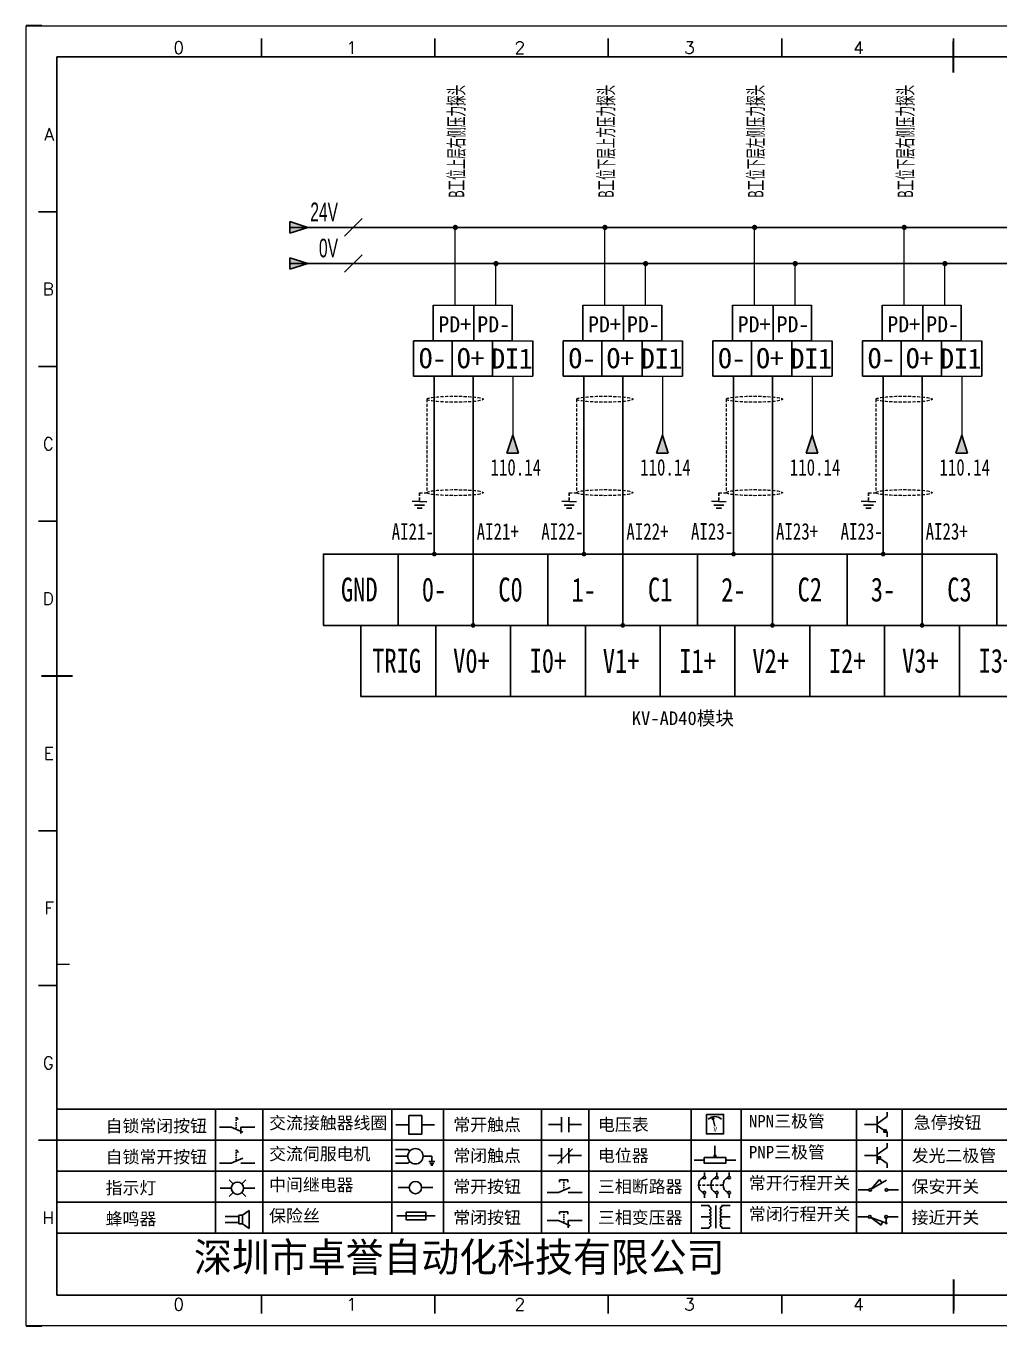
# Model space of a CAD drawing. Extents: x 33864 to 41687, y -3582 to -110.
# Drawn here: x 37765.7 to 37923, y -3238.1 to -3028.1 of the extents above; entities that cross this region are included whole.
import ezdxf
from ezdxf.enums import TextEntityAlignment as Align

# ---------------------------------------------------------------- set-up
doc = ezdxf.new("R2010")
doc.units = 0
doc.header["$MEASUREMENT"] = 0
doc.linetypes.add('DASHED', pattern=[0.75, 0.5, -0.25])
doc.layers.add('AE_BOR', color=1, linetype='Continuous')
doc.layers.add('细实线层', color=7, linetype='Continuous')
doc.layers.add('Dimension', color=3, linetype='Continuous', lineweight=13)
doc.styles.add('WD', font='romans.shx', dxfattribs={"bigfont": 'gbcbig.shx'})
doc.styles.add('宋体', font='', dxfattribs={"width": 0.75})
doc.styles.add('样式 1', font='aehalf.shx', dxfattribs={"height": 4, "bigfont": '@extfont2.shx'})
doc.styles.add('样式 8', font='arial.ttf')
doc.styles.add('汉字', font='')
doc.styles.get('宋体').set_extended_font_data('SimSun')
doc.styles.get('汉字').set_extended_font_data('新宋体')

# ---------------------------------------------------------------- blocks, each defined once
blk = doc.blocks.new('*U192')
at = {"linetype": 'ByBlock'}
for p, q in [((-1909.23, -780.45), (-1909.23, -780.67)), ((-1909.23, -780.45), (-1908.92, -780.84)), ((-1909.23, -780.84), (-1909.23, -781.05)), ((-1911.92, -782.07), (-1910.06, -782.07)), ((-1910.06, -782.07), (-1908.18, -782.88)), ((-1909.23, -781.23), (-1909.23, -781.44)), ((-1909.23, -781.61), (-1909.23, -781.83)), ((-1909.23, -782), (-1909.23, -782.21)), ((-1909.23, -782.38), (-1909.23, -782.43)), ((-1908.52, -783.07), (-1908.52, -782.07)), ((-1906.25, -782.07), (-1908.52, -782.07))]:
    blk.add_line(p, q, dxfattribs=at)
blk = doc.blocks.new('*U193')
at = {"linetype": 'ByBlock'}
for p, q in [((-1908.88, -791.17), (-1909.23, -790.71)), ((-1909.23, -790.71), (-1909.23, -790.92)), ((-1909.23, -791.09), (-1909.23, -791.31)), ((-1909.23, -791.48), (-1909.23, -791.69)), ((-1911.92, -792.89), (-1910.06, -792.89)), ((-1910.06, -792.89), (-1908.18, -792.08)), ((-1909.23, -791.86), (-1909.23, -792.08)), ((-1909.23, -792.25), (-1909.23, -792.47)), ((-1906.25, -792.89), (-1908.52, -792.89))]:
    blk.add_line(p, q, dxfattribs=at)
blk = doc.blocks.new('蜂鸣器')
at = {"linetype": 'ByBlock'}
for p, q in [((-1907.17, -795.53), (-1908.25, -796.26)), ((-1907.17, -795.53), (-1907.17, -798.41)), ((-1908.8, -796.48), (-1911.01, -796.48)), ((-1908.8, -797.46), (-1911.01, -797.46)), ((-1908.25, -796.26), (-1908.8, -796.26)), ((-1908.8, -797.68), (-1908.8, -796.26)), ((-1908.25, -797.68), (-1908.8, -797.68)), ((-1908.25, -797.68), (-1908.25, -796.26)), ((-1907.17, -798.41), (-1908.25, -797.68))]:
    blk.add_line(p, q, dxfattribs=at)
blk = doc.blocks.new('指示灯')
at = {"linetype": 'ByBlock'}
for p, q in [((-1854.25, -776.92), (-1856.06, -776.92)), ((-1854.62, -775.59), (-1853.97, -776.23)), ((-1851.9, -775.59), (-1852.54, -776.23)), ((-1852.26, -776.92), (-1850.45, -776.92)), ((-1854.62, -778.25), (-1853.97, -777.61)), ((-1851.9, -778.25), (-1852.54, -777.61))]:
    blk.add_line(p, q, dxfattribs=at)
blk.add_circle((-1853.26, -776.92), 0.992, dxfattribs=at)
blk = doc.blocks.new('交流接触器线圈')
at = {"linetype": 'ByBlock'}
for p, q in [((-1880.82, -781.77), (-1882.87, -781.77)), ((-1878.72, -781.77), (-1876.67, -781.77))]:
    blk.add_line(p, q, dxfattribs=at)
blk.add_lwpolyline([(-1880.82, -780.28), (-1878.72, -780.28), (-1878.72, -783.26), (-1880.82, -783.26)], close=True, dxfattribs=at)
blk = doc.blocks.new('交流伺服电机')
at = {"linetype": 'ByBlock'}
for p, q in [((-1880.97, -785.75), (-1882.94, -785.75)), ((-1880.97, -786.85), (-1882.94, -786.85)), ((-1880.97, -785.75), (-1880.65, -786.03)), ((-1878.49, -786.85), (-1877.07, -786.85)), ((-1877.07, -786.85), (-1877.07, -787.72)), ((-1880.97, -787.94), (-1882.94, -787.94)), ((-1880.97, -787.94), (-1880.65, -787.67)), ((-1877.54, -787.72), (-1876.59, -787.72)), ((-1877.38, -788.01), (-1876.75, -788.01)), ((-1877.23, -788.29), (-1876.9, -788.29))]:
    blk.add_line(p, q, dxfattribs=at)
blk.add_circle((-1879.73, -786.85), 1.24, dxfattribs=at)
blk = doc.blocks.new('中间继电器')
at = {"linetype": 'ByBlock'}
for p, q in [((-1880.72, -791.92), (-1882.54, -791.92)), ((-1878.74, -791.92), (-1876.92, -791.92))]:
    blk.add_line(p, q, dxfattribs=at)
blk.add_circle((-1879.73, -791.92), 0.992, dxfattribs=at)
blk = doc.blocks.new('保险丝')
at = {"linetype": 'ByBlock'}
blk.add_line((-1882.72, -796.49), (-1876.55, -796.49), dxfattribs=at)
blk.add_lwpolyline([(-1881.2, -795.86), (-1878.06, -795.86), (-1878.06, -797.12), (-1881.2, -797.12)], close=True, dxfattribs=at)
blk = doc.blocks.new('常开按钮')
at = {"linetype": 'ByBlock'}
for p, q in [((-1910.06, -787.73), (-1908.18, -786.93)), ((-1909.9, -785.68), (-1908.56, -785.68)), ((-1909.9, -785.68), (-1909.9, -786.07)), ((-1909.23, -785.68), (-1909.23, -785.89)), ((-1909.23, -786.06), (-1909.23, -786.28)), ((-1909.23, -786.45), (-1909.23, -786.67)), ((-1909.23, -786.84), (-1909.23, -787.05)), ((-1909.23, -787.22), (-1909.23, -787.38)), ((-1908.56, -785.68), (-1908.56, -786.07)), ((-1911.92, -787.73), (-1910.06, -787.73)), ((-1906.25, -787.73), (-1908.52, -787.73))]:
    blk.add_line(p, q, dxfattribs=at)
blk = doc.blocks.new('常开触点')
at = {"linetype": 'ByBlock'}
for p, q in [((-1853.82, -782.99), (-1853.82, -780.56)), ((-1852.6, -782.99), (-1852.6, -780.56)), ((-1853.82, -781.77), (-1855.88, -781.77)), ((-1852.6, -781.77), (-1850.55, -781.77))]:
    blk.add_line(p, q, dxfattribs=at)
blk = doc.blocks.new('常闭触点')
at = {"linetype": 'ByBlock'}
for p, q in [((-1853.82, -786.77), (-1855.88, -786.77)), ((-1852.01, -785.66), (-1854.43, -788.1)), ((-1853.82, -787.99), (-1853.82, -785.56)), ((-1852.6, -787.99), (-1852.6, -785.56)), ((-1852.6, -786.77), (-1850.55, -786.77))]:
    blk.add_line(p, q, dxfattribs=at)
blk = doc.blocks.new('常闭按钮')
at = {"linetype": 'ByBlock'}
for p, q in [((-1854.11, -790.83), (-1852.77, -790.83)), ((-1854.11, -790.83), (-1854.11, -791.22)), ((-1853.44, -790.83), (-1853.44, -791.04)), ((-1853.44, -791.21), (-1853.44, -791.43)), ((-1853.44, -791.6), (-1853.44, -791.82)), ((-1852.77, -790.83), (-1852.77, -791.22)), ((-1856.13, -792.28), (-1854.28, -792.28)), ((-1854.28, -792.28), (-1852.4, -793.09)), ((-1853.44, -791.99), (-1853.44, -792.2)), ((-1853.44, -792.37), (-1853.44, -792.53)), ((-1850.47, -792.28), (-1852.73, -792.28)), ((-1852.73, -792.28), (-1852.73, -793.43))]:
    blk.add_line(p, q, dxfattribs=at)
blk = doc.blocks.new('电压表')
at = {"linetype": 'ByBlock'}
for p, q in [((-1814.84, -780.75), (-1814.91, -781.13)), ((-1814.6, -781.05), (-1814.91, -781.13)), ((-1814.84, -780.75), (-1814.46, -782.26)), ((-1814.84, -780.75), (-1814.6, -781.05))]:
    blk.add_line(p, q, dxfattribs=at)
blk.add_lwpolyline([(-1815.84, -780.34), (-1813.07, -780.34), (-1813.07, -783.49), (-1815.84, -783.49)], close=True, dxfattribs=at)
blk.add_arc((-1814.46, -782.26), 1.56, 46.8313, 133.1687, dxfattribs=at)
at = {"linetype": 'ByBlock', "insert": (-1814.7, -782.39), "char_height": 0.75, "width": 0.6768, "attachment_point": 1}
blk.add_mtext('V', dxfattribs=at)
blk = doc.blocks.new('电位器')
at = {"linetype": 'ByBlock'}
for p, q in [((-1814.45, -787.3), (-1814.45, -785.39)), ((-1814.45, -787.3), (-1814.62, -786.96)), ((-1814.62, -786.96), (-1814.27, -786.96)), ((-1814.45, -787.3), (-1814.27, -786.96)), ((-1816.21, -787.75), (-1817.79, -787.75)), ((-1812.68, -787.75), (-1811.1, -787.75))]:
    blk.add_line(p, q, dxfattribs=at)
blk.add_lwpolyline([(-1816.21, -787.3), (-1812.68, -787.3), (-1812.68, -788.2), (-1816.21, -788.2)], close=True, dxfattribs=at)
blk = doc.blocks.new('三相断路器')
at = {"linetype": 'ByBlock'}
for p, q in [((-1816.17, -790.33), (-1816.17, -789.7)), ((-1814.17, -790.33), (-1814.17, -789.7)), ((-1812.18, -790.33), (-1812.18, -789.7)), ((-1817.14, -791.74), (-1816.72, -791.74)), ((-1816.45, -791.74), (-1816.03, -791.74)), ((-1816.17, -793.19), (-1816.17, -793.83)), ((-1815.76, -791.74), (-1815.34, -791.74)), ((-1815.07, -791.74), (-1814.65, -791.74)), ((-1814.38, -791.74), (-1813.96, -791.74)), ((-1814.17, -793.19), (-1814.17, -793.83)), ((-1813.69, -791.74), (-1813.27, -791.74)), ((-1812.18, -793.19), (-1812.18, -793.83))]:
    blk.add_line(p, q, dxfattribs=at)
for centre in [(-1816.17, -790.55), (-1814.17, -790.55), (-1812.18, -790.55), (-1816.17, -792.98), (-1814.17, -792.98), (-1812.18, -792.98)]:
    blk.add_circle(centre, 0.219, dxfattribs=at)
for centre in [(-1815.81, -791.74), (-1813.82, -791.74), (-1811.83, -791.74)]:
    blk.add_arc(centre, 1.32, 115.5791, 244.4209, dxfattribs=at)
blk = doc.blocks.new('三相变压器')
at = {"linetype": 'ByBlock'}
for p, q in [((-1816.69, -795.03), (-1815.37, -795.03)), ((-1815.37, -795.03), (-1815.37, -795.24)), ((-1814.34, -798.7), (-1814.34, -795.04)), ((-1812, -795.03), (-1813.32, -795.03)), ((-1813.32, -795.03), (-1813.32, -795.24)), ((-1816.69, -796.87), (-1815.37, -796.87)), ((-1812, -796.87), (-1813.32, -796.87)), ((-1816.69, -798.71), (-1815.37, -798.71)), ((-1815.37, -798.71), (-1815.37, -798.5)), ((-1813.32, -798.71), (-1813.32, -798.5)), ((-1812, -798.71), (-1813.32, -798.71))]:
    blk.add_line(p, q, dxfattribs=at)
for centre, start, end in [((-1815.37, -795.51), 270, 90), ((-1815.37, -796.06), 270, 90), ((-1813.32, -795.51), 90, 270), ((-1813.32, -796.06), 90, 270), ((-1815.37, -796.6), 270, 90), ((-1815.37, -797.14), 270, 90), ((-1815.37, -797.68), 270, 90), ((-1815.37, -798.23), 270, 90), ((-1813.32, -796.6), 90, 270), ((-1813.32, -797.14), 90, 270), ((-1813.32, -797.68), 90, 270), ((-1813.32, -798.23), 90, 270)]:
    blk.add_arc(centre, 0.271, start, end, dxfattribs=at)
blk = doc.blocks.new('NPN三极管')
at = {"linetype": 'ByBlock'}
for p, q in [((-1785.73, -780.61), (-1785.73, -783.32)), ((-1785.73, -781.82), (-1784.15, -780.66)), ((-1784.15, -780.66), (-1784.15, -779.98)), ((-1785.73, -781.97), (-1787.81, -781.97)), ((-1785.73, -782.11), (-1784.15, -783.27)), ((-1784.41, -782.73), (-1784.74, -783.18)), ((-1784.15, -783.27), (-1784.74, -783.18)), ((-1784.15, -783.27), (-1784.41, -782.73)), ((-1784.15, -783.27), (-1784.15, -783.96))]:
    blk.add_line(p, q, dxfattribs=at)
blk = doc.blocks.new('PNP三极管')
at = {"linetype": 'ByBlock'}
for p, q in [((-1784.9, -785.38), (-1784.9, -788.09)), ((-1783.32, -785.43), (-1783.32, -784.75)), ((-1784.9, -786.74), (-1786.98, -786.74)), ((-1784.9, -786.59), (-1783.32, -785.43)), ((-1784.9, -786.88), (-1783.32, -788.04)), ((-1784.9, -786.88), (-1784.31, -786.97)), ((-1784.9, -786.88), (-1784.64, -787.42)), ((-1784.31, -786.97), (-1784.64, -787.42)), ((-1783.32, -788.04), (-1783.32, -788.73))]:
    blk.add_line(p, q, dxfattribs=at)
blk = doc.blocks.new('常开行程开关')
at = {"linetype": 'ByBlock'}
for p, q in [((-1785.89, -792.17), (-1784.52, -790.62)), ((-1785.89, -792.17), (-1783.43, -790.72)), ((-1784.52, -790.62), (-1784.19, -791.17)), ((-1786.29, -792.3), (-1788.01, -792.3)), ((-1781.48, -792.3), (-1783.21, -792.3))]:
    blk.add_line(p, q, dxfattribs=at)
for centre in [(-1786.07, -792.3), (-1783.42, -792.3)]:
    blk.add_circle(centre, 0.219, dxfattribs=at)
blk = doc.blocks.new('常闭行程开关')
at = {"linetype": 'ByBlock'}
for p, q in [((-1786.34, -796.62), (-1788.07, -796.62)), ((-1785.93, -796.72), (-1783.25, -797.7)), ((-1785.93, -796.72), (-1784.3, -798)), ((-1784.3, -798), (-1784.08, -797.4)), ((-1783.48, -796.84), (-1783.48, -797.85)), ((-1781.54, -796.62), (-1783.26, -796.62))]:
    blk.add_line(p, q, dxfattribs=at)
for centre in [(-1786.12, -796.62), (-1783.48, -796.62)]:
    blk.add_circle(centre, 0.219, dxfattribs=at)

msp = doc.modelspace()

# ---------------------------------------------------------------- hatches: boundary and pattern name
for points in [[(37808.292, -3059.68), (37811.211, -3060.615), (37808.292, -3061.55)], [(37808.292, -3065.513), (37811.211, -3066.449), (37808.292, -3067.384)], [(37843.374, -3097.087), (37844.309, -3094.168), (37845.244, -3097.087)], [(37867.539, -3097.087), (37868.475, -3094.168), (37869.41, -3097.087)], [(37891.705, -3097.087), (37892.64, -3094.168), (37893.576, -3097.087)], [(37915.871, -3097.087), (37916.806, -3094.168), (37917.741, -3097.087)]]:
    msp.add_hatch(color=256).paths.add_polyline_path(points)

# ---------------------------------------------------------------- linework, layer by layer
for p, q in [((38057.711, -3033.079), (37770.711, -3033.079)), ((37770.711, -3033.079), (37770.711, -3233.079)), ((37811.211, -3060.615), (37808.292, -3059.68)), ((37808.292, -3059.68), (37808.292, -3061.55)), ((37808.292, -3060.614), (37942.019, -3060.614)), ((37811.211, -3060.615), (37808.292, -3061.55)), ((37811.211, -3066.449), (37808.292, -3065.513)), ((37808.292, -3065.513), (37808.292, -3067.384)), ((37808.292, -3066.449), (37942.019, -3066.448)), ((37811.211, -3066.449), (37808.292, -3067.384)), ((37831.445, -3078.867), (37831.445, -3073.183)), ((37831.445, -3078.867), (37831.445, -3073.183)), ((37838.014, -3078.867), (37838.014, -3073.183)), ((37844.24, -3078.867), (37844.24, -3073.183)), ((37855.611, -3078.867), (37855.611, -3073.183)), ((37855.611, -3078.867), (37855.611, -3073.183)), ((37862.179, -3078.867), (37862.179, -3073.183)), ((37868.405, -3078.867), (37868.405, -3073.183)), ((37879.777, -3078.867), (37879.777, -3073.183)), ((37879.777, -3078.867), (37879.777, -3073.183)), ((37886.345, -3078.867), (37886.345, -3073.183)), ((37892.571, -3078.867), (37892.571, -3073.183)), ((37903.942, -3078.867), (37903.942, -3073.183)), ((37903.942, -3078.867), (37903.942, -3073.183)), ((37910.51, -3078.867), (37910.51, -3073.183)), ((37916.736, -3078.867), (37916.736, -3073.183)), ((37844.24, -3078.958), (37828.297, -3078.958)), ((37828.297, -3084.642), (37828.297, -3078.958)), ((37834.534, -3084.642), (37834.534, -3078.958)), ((37841.05, -3084.642), (37841.05, -3078.958)), ((37841.05, -3084.642), (37841.05, -3078.958)), ((37847.567, -3084.642), (37847.567, -3078.958)), ((37847.567, -3084.642), (37847.567, -3078.958)), ((37868.405, -3078.958), (37852.462, -3078.958)), ((37852.462, -3084.642), (37852.462, -3078.958)), ((37858.699, -3084.642), (37858.699, -3078.958)), ((37865.216, -3084.642), (37865.216, -3078.958)), ((37865.216, -3084.642), (37865.216, -3078.958)), ((37871.733, -3084.642), (37871.733, -3078.958)), ((37871.733, -3084.642), (37871.733, -3078.958)), ((37892.571, -3078.958), (37876.628, -3078.958)), ((37876.628, -3084.642), (37876.628, -3078.958)), ((37882.865, -3084.642), (37882.865, -3078.958)), ((37889.382, -3084.642), (37889.382, -3078.958)), ((37889.382, -3084.642), (37889.382, -3078.958)), ((37895.898, -3084.642), (37895.898, -3078.958)), ((37895.898, -3084.642), (37895.898, -3078.958)), ((37916.736, -3078.958), (37900.794, -3078.958)), ((37900.794, -3084.642), (37900.794, -3078.958)), ((37907.03, -3084.642), (37907.03, -3078.958)), ((37913.547, -3084.642), (37913.547, -3078.958)), ((37913.547, -3084.642), (37913.547, -3078.958)), ((37920.064, -3084.642), (37920.064, -3078.958)), ((37920.064, -3084.642), (37920.064, -3078.958)), ((37841.071, -3084.642), (37828.297, -3084.642)), ((37831.641, -3113.386), (37831.641, -3084.642)), ((37837.906, -3113.386), (37837.906, -3084.642)), ((37865.236, -3084.642), (37852.462, -3084.642)), ((37855.807, -3113.386), (37855.807, -3084.642)), ((37862.072, -3113.386), (37862.072, -3084.642)), ((37889.402, -3084.642), (37876.628, -3084.642)), ((37879.972, -3113.386), (37879.972, -3084.642)), ((37886.237, -3113.386), (37886.237, -3084.642)), ((37913.568, -3084.642), (37900.794, -3084.642)), ((37904.138, -3113.386), (37904.138, -3084.642)), ((37910.403, -3113.386), (37910.403, -3084.642)), ((37844.309, -3094.168), (37843.374, -3097.087)), ((37844.309, -3094.168), (37845.244, -3097.087)), ((37868.475, -3094.168), (37867.539, -3097.087)), ((37868.475, -3094.168), (37869.41, -3097.087)), ((37892.64, -3094.168), (37891.705, -3097.087)), ((37892.64, -3094.168), (37893.576, -3097.087)), ((37916.806, -3094.168), (37915.871, -3097.087)), ((37916.806, -3094.168), (37917.741, -3097.087)), ((37843.374, -3097.087), (37845.244, -3097.087)), ((37867.539, -3097.087), (37869.41, -3097.087)), ((37891.705, -3097.087), (37893.576, -3097.087)), ((37915.871, -3097.087), (37917.741, -3097.087)), ((37775.741, -3233.079), (38055.241, -3233.079)), ((37896.507, -3233.079), (37956.457, -3233.079))]:
    msp.add_line(p, q)
at = {"color": 2, "linetype": 'DASHED'}
for p, q in [((37829.257, -3103.499), (37829.257, -3104.866)), ((37853.422, -3103.499), (37853.422, -3104.866)), ((37877.588, -3103.499), (37877.588, -3104.866)), ((37901.754, -3103.499), (37901.754, -3104.866))]:
    msp.add_line(p, q, dxfattribs=at)
at = {"color": 2, "linetype": 'DASHED', "lineweight": 0}
for p, q in [((37829.257, -3103.499), (37830.444, -3103.499)), ((37853.422, -3103.499), (37854.61, -3103.499)), ((37877.588, -3103.499), (37878.775, -3103.499)), ((37901.754, -3103.499), (37902.941, -3103.499))]:
    msp.add_line(p, q, dxfattribs=at)
at = {"color": 2, "lineweight": 0}
for p, q in [((37829.257, -3104.866), (37828.057, -3104.866)), ((37829.257, -3104.866), (37830.457, -3104.866)), ((37853.422, -3104.866), (37852.222, -3104.866)), ((37853.422, -3104.866), (37854.622, -3104.866)), ((37877.588, -3104.866), (37876.388, -3104.866)), ((37877.588, -3104.866), (37878.788, -3104.866)), ((37901.754, -3104.866), (37900.554, -3104.866)), ((37901.754, -3104.866), (37902.954, -3104.866))]:
    msp.add_line(p, q, dxfattribs=at)
at = {"color": 2}
for p, q in [((37829.257, -3105.486), (37828.457, -3105.486)), ((37829.257, -3105.486), (37830.056, -3105.486)), ((37853.422, -3105.486), (37852.623, -3105.486)), ((37853.422, -3105.486), (37854.222, -3105.486)), ((37877.588, -3105.486), (37876.789, -3105.486)), ((37877.588, -3105.486), (37878.387, -3105.486)), ((37901.754, -3105.486), (37900.954, -3105.486)), ((37901.754, -3105.486), (37902.553, -3105.486)), ((37829.257, -3105.979), (37828.849, -3105.979)), ((37829.257, -3105.979), (37829.665, -3105.979)), ((37853.422, -3105.979), (37853.015, -3105.979)), ((37853.422, -3105.979), (37853.83, -3105.979)), ((37877.588, -3105.979), (37877.18, -3105.979)), ((37877.588, -3105.979), (37877.996, -3105.979)), ((37901.754, -3105.979), (37901.346, -3105.979)), ((37901.754, -3105.979), (37902.161, -3105.979))]:
    msp.add_line(p, q, dxfattribs=at)
at = {"lineweight": 9, "ltscale": 0.1}
for p, q in [((37770.711, -3179.651), (37772.71, -3179.651)), ((37867.046, -3233.079), (37896.507, -3233.079)), ((37895.15, -3233.079), (37895.15, -3233.079)), ((37895.15, -3233.079), (37895.15, -3233.079)), ((37895.15, -3233.079), (37895.15, -3233.079)), ((37895.15, -3233.079), (37895.15, -3233.079))]:
    msp.add_line(p, q, dxfattribs=at)
at = {"linetype": 'ByBlock'}
for p, q in [((38057.711, -3203.079), (37770.711, -3203.079)), ((38057.711, -3208.079), (37770.711, -3208.079)), ((38057.711, -3213.079), (37770.711, -3213.079)), ((38057.711, -3218.079), (37770.711, -3218.079)), ((38057.711, -3223.079), (37770.711, -3223.079))]:
    msp.add_line(p, q, dxfattribs=at)
at = {"lineweight": -2}
for p, q in [((37796.29, -3203.079), (37796.29, -3223.079)), ((37803.967, -3203.079), (37803.967, -3223.079)), ((37824.756, -3203.079), (37824.756, -3223.079)), ((37833.11, -3203.079), (37833.11, -3223.079)), ((37848.965, -3203.079), (37848.965, -3223.079)), ((37856.613, -3203.079), (37856.613, -3223.079)), ((37873.106, -3203.079), (37873.106, -3223.079)), ((37881.208, -3203.079), (37881.208, -3223.079)), ((37899.827, -3203.079), (37899.827, -3223.079)), ((37907.186, -3203.079), (37907.186, -3223.079))]:
    msp.add_line(p, q, dxfattribs=at)
at = {"ltscale": 2}
msp.add_line((37867.046, -3233.079), (37770.711, -3233.079), dxfattribs=at)
for points, const_width in [([(37835.245, -3060.614, -1), (37834.822, -3060.614, -1)], 0.424), ([(37859.411, -3060.614, -1), (37858.987, -3060.614, -1)], 0.424), ([(37883.577, -3060.614, -1), (37883.153, -3060.614, -1)], 0.424), ([(37907.742, -3060.614, -1), (37907.319, -3060.614, -1)], 0.424), ([(37841.814, -3066.465, -1), (37841.39, -3066.465, -1)], 0.424), ([(37865.979, -3066.465, -1), (37865.556, -3066.465, -1)], 0.424), ([(37890.145, -3066.465, -1), (37889.721, -3066.465, -1)], 0.424), ([(37914.31, -3066.465, -1), (37913.887, -3066.465, -1)], 0.424), ([(37831.832, -3113.386, -1), (37831.45, -3113.386, -1)], 0.381), ([(37855.997, -3113.386, -1), (37855.616, -3113.386, -1)], 0.381), ([(37880.163, -3113.386, -1), (37879.782, -3113.386, -1)], 0.381), ([(37904.329, -3113.386, -1), (37903.947, -3113.386, -1)], 0.381), ([(37838.098, -3124.896, -1), (37837.717, -3124.896, -1)], 0.381), ([(37862.263, -3124.896, -1), (37861.882, -3124.896, -1)], 0.381), ([(37886.429, -3124.896, -1), (37886.048, -3124.896, -1)], 0.381), ([(37910.595, -3124.896, -1), (37910.213, -3124.896, -1)], 0.381)]:
    msp.add_lwpolyline(points, format="xyb", close=True, dxfattribs=dict(const_width=const_width))
for points in [[(37825.823, -3113.386), (37813.741, -3113.386), (37813.741, -3124.896), (37825.823, -3124.896)], [(37837.906, -3113.386), (37825.823, -3113.386), (37825.823, -3124.896), (37837.906, -3124.896)], [(37849.989, -3113.386), (37837.906, -3113.386), (37837.906, -3124.896), (37849.989, -3124.896)], [(37862.072, -3113.386), (37849.989, -3113.386), (37849.989, -3124.896), (37862.072, -3124.896)], [(37874.155, -3113.386), (37862.072, -3113.386), (37862.072, -3124.896), (37874.155, -3124.896)], [(37886.237, -3113.386), (37874.155, -3113.386), (37874.155, -3124.896), (37886.237, -3124.896)], [(37898.32, -3113.386), (37886.237, -3113.386), (37886.237, -3124.896), (37898.32, -3124.896)], [(37910.403, -3113.386), (37898.32, -3113.386), (37898.32, -3124.896), (37910.403, -3124.896)], [(37922.486, -3113.386), (37910.403, -3113.386), (37910.403, -3124.896), (37922.486, -3124.896)], [(37831.865, -3124.896), (37819.782, -3124.896), (37819.782, -3136.407), (37831.865, -3136.407)], [(37843.948, -3124.896), (37831.865, -3124.896), (37831.865, -3136.407), (37843.948, -3136.407)], [(37856.03, -3124.896), (37843.948, -3124.896), (37843.948, -3136.407), (37856.03, -3136.407)], [(37868.113, -3124.896), (37856.03, -3124.896), (37856.03, -3136.407), (37868.113, -3136.407)], [(37880.196, -3124.896), (37868.113, -3124.896), (37868.113, -3136.407), (37880.196, -3136.407)], [(37892.279, -3124.896), (37880.196, -3124.896), (37880.196, -3136.407), (37892.279, -3136.407)], [(37904.362, -3124.896), (37892.279, -3124.896), (37892.279, -3136.407), (37904.362, -3136.407)], [(37916.445, -3124.896), (37904.362, -3124.896), (37904.362, -3136.407), (37916.445, -3136.407)], [(37928.527, -3124.896), (37916.445, -3124.896), (37916.445, -3136.407), (37928.527, -3136.407)]]:
    msp.add_lwpolyline(points, close=True)
at = {"layer": 'AE_BOR', "lineweight": 30}
for p, q in [((37768.241, -3028.079), (37765.707, -3028.079)), ((37765.707, -3238.079), (37768.241, -3238.079)), ((37765.707, -3238.079), (37768.241, -3238.079)), ((37765.707, -3238.079), (37768.241, -3238.079))]:
    msp.add_line(p, q, dxfattribs=at)
at = {"layer": 'AE_BOR', "color": 1, "lineweight": 15}
for p, q in [((37765.707, -3028.079), (38062.707, -3028.079)), ((37765.707, -3238.079), (37765.707, -3028.079)), ((38062.707, -3238.079), (37765.707, -3238.079))]:
    msp.add_line(p, q, dxfattribs=at)
at = {"layer": 'AE_BOR'}
for p, q in [((37803.741, -3033.079), (37803.741, -3030.079)), ((37831.741, -3033.079), (37831.741, -3030.079)), ((37859.741, -3033.079), (37859.741, -3030.079)), ((37887.741, -3033.079), (37887.741, -3030.079)), ((37915.491, -3033.079), (37915.491, -3030.079)), ((37770.711, -3058.079), (37767.711, -3058.079)), ((37770.711, -3083.079), (37767.711, -3083.079)), ((37770.711, -3108.079), (37767.711, -3108.079)), ((37770.711, -3158.079), (37767.711, -3158.079)), ((37770.711, -3183.079), (37767.711, -3183.079)), ((37770.711, -3208.079), (37767.711, -3208.079)), ((37803.741, -3233.079), (37803.741, -3236.079)), ((37831.741, -3233.079), (37831.741, -3236.079)), ((37859.741, -3233.079), (37859.741, -3236.079)), ((37887.741, -3233.079), (37887.741, -3236.079)), ((37915.491, -3233.079), (37915.491, -3236.079))]:
    msp.add_line(p, q, dxfattribs=at)
at = {"layer": 'AE_BOR', "color": 2, "lineweight": 30}
for p, q in [((37915.491, -3035.579), (37915.491, -3030.579)), ((37768.211, -3133.079), (37773.211, -3133.079)), ((37915.491, -3230.579), (37915.491, -3235.579)), ((37915.491, -3233.079), (37915.491, -3235.579))]:
    msp.add_line(p, q, dxfattribs=at)
at = {"layer": 'Dimension', "lineweight": 0}
for p, q in [((37817.158, -3062.029), (37819.986, -3059.201)), ((37817.158, -3067.863), (37819.986, -3065.034))]:
    msp.add_line(p, q, dxfattribs=at)
at = {"layer": 'Dimension', "color": 0, "lineweight": 0}
for p, q in [((37841.05, -3078.958), (37847.567, -3078.958)), ((37865.216, -3078.958), (37871.733, -3078.958)), ((37889.382, -3078.958), (37895.898, -3078.958)), ((37913.547, -3078.958), (37920.064, -3078.958)), ((37841.05, -3084.642), (37847.567, -3084.642)), ((37844.309, -3084.642), (37844.309, -3094.168)), ((37865.216, -3084.642), (37871.733, -3084.642)), ((37868.474, -3084.642), (37868.474, -3094.168)), ((37889.382, -3084.642), (37895.898, -3084.642)), ((37892.64, -3084.642), (37892.64, -3094.168)), ((37913.547, -3084.642), (37920.064, -3084.642)), ((37916.806, -3084.642), (37916.806, -3094.168))]:
    msp.add_line(p, q, dxfattribs=at)
at = {"layer": '细实线层', "lineweight": 0}
for p, q in [((37835.034, -3073.183), (37835.034, -3060.614)), ((37859.199, -3073.183), (37859.199, -3060.614)), ((37883.365, -3073.183), (37883.365, -3060.614)), ((37907.53, -3073.183), (37907.53, -3060.614)), ((37841.602, -3073.183), (37841.602, -3066.449)), ((37865.767, -3073.183), (37865.767, -3066.449)), ((37889.933, -3073.183), (37889.933, -3066.449)), ((37914.099, -3073.183), (37914.099, -3066.449)), ((37831.445, -3073.183), (37844.24, -3073.183)), ((37855.611, -3073.183), (37868.405, -3073.183)), ((37879.777, -3073.183), (37892.571, -3073.183)), ((37903.942, -3073.183), (37916.736, -3073.183))]:
    msp.add_line(p, q, dxfattribs=at)
at = {"layer": '细实线层', "color": 6, "linetype": 'DASHED', "lineweight": 0}
for p, q in [((37830.454, -3088.367), (37830.454, -3103.459)), ((37854.62, -3088.367), (37854.62, -3103.459)), ((37878.785, -3088.367), (37878.785, -3103.459)), ((37902.951, -3088.367), (37902.951, -3103.459))]:
    msp.add_line(p, q, dxfattribs=at)
for centre in [(37834.998, -3088.367), (37859.164, -3088.367), (37883.33, -3088.367), (37907.495, -3088.367), (37834.998, -3103.462), (37859.164, -3103.462), (37883.33, -3103.462), (37907.495, -3103.462)]:
    msp.add_ellipse(centre, major_axis=(-4.544, 0), ratio=0.1072331, dxfattribs=at)

# ---------------------------------------------------------------- block references
at = {"linetype": 'ByBlock'}
for name, p in [('*U192', (39708.899, -2423.903)), ('交流接触器线圈', (39708.323, -2423.811)), ('常开触点', (39705.978, -2423.782)), ('电压表', (39691.417, -2423.564)), ('NPN三极管', (39688.904, -2423.577)), ('PNP三极管', (39688.079, -2423.806)), ('*U193', (39708.899, -2418.903)), ('交流伺服电机', (39708.323, -2423.811)), ('常闭触点', (39705.978, -2423.782)), ('电位器', (39691.417, -2423.564)), ('指示灯', (39653.113, -2438.903)), ('中间继电器', (39708.323, -2423.811)), ('常开按钮', (39761.763, -2428.782)), ('三相断路器', (39691.417, -2423.564)), ('常开行程开关', (39688.079, -2423.806)), ('三相变压器', (39691.417, -2423.564)), ('蜂鸣器', (39708.899, -2423.903)), ('保险丝', (39708.323, -2423.811)), ('常闭按钮', (39705.978, -2428.782)), ('常闭行程开关', (39688.079, -2423.806))]:
    msp.add_blockref(name, p, dxfattribs=at)

# ---------------------------------------------------------------- texts
for s, insert, char_height, width, attachment_point, style in [('{\\fSimSun|b0|i0|c134|p2;PD+}', (37837.603, -3077.565), 2.60309, 3.56578, 9, '样式 1'), ('{\\fSimSun|b0|i0|c134|p2;PD-}', (37843.887, -3077.565), 2.60309, 3.56578, 9, '样式 1'), ('{\\fSimSun|b0|i0|c134|p2;PD+}', (37861.769, -3077.565), 2.60309, 3.56578, 9, '样式 1'), ('{\\fSimSun|b0|i0|c134|p2;PD-}', (37868.052, -3077.565), 2.60309, 3.56578, 9, '样式 1'), ('{\\fSimSun|b0|i0|c134|p2;PD+}', (37885.935, -3077.565), 2.60309, 3.56578, 9, '样式 1'), ('{\\fSimSun|b0|i0|c134|p2;PD-}', (37892.218, -3077.565), 2.60309, 3.56578, 9, '样式 1'), ('{\\fSimSun|b0|i0|c134|p2;PD+}', (37910.1, -3077.565), 2.60309, 3.56578, 9, '样式 1'), ('{\\fSimSun|b0|i0|c134|p2;PD-}', (37916.384, -3077.565), 2.60309, 3.56578, 9, '样式 1'), ('{\\fSimSun|b0|i0|c134|p2;O-}', (37833.571, -3083.421), 3.25386, 4.45723, 9, '样式 1'), ('{\\fSimSun|b0|i0|c134|p2;O+}', (37839.724, -3083.421), 3.25386, 4.45723, 9, '样式 1'), ('{\\fSimSun|b0|i0|c134|p2;DI1}', (37847.504, -3083.421), 3.25386, 4.45723, 9, '样式 1'), ('{\\fSimSun|b0|i0|c134|p2;O-}', (37857.737, -3083.421), 3.25386, 4.45723, 9, '样式 1'), ('{\\fSimSun|b0|i0|c134|p2;O+}', (37863.89, -3083.421), 3.25386, 4.45723, 9, '样式 1'), ('{\\fSimSun|b0|i0|c134|p2;DI1}', (37871.67, -3083.421), 3.25386, 4.45723, 9, '样式 1'), ('{\\fSimSun|b0|i0|c134|p2;O-}', (37881.903, -3083.421), 3.25386, 4.45723, 9, '样式 1'), ('{\\fSimSun|b0|i0|c134|p2;O+}', (37888.055, -3083.421), 3.25386, 4.45723, 9, '样式 1'), ('{\\fSimSun|b0|i0|c134|p2;DI1}', (37895.835, -3083.421), 3.25386, 4.45723, 9, '样式 1'), ('{\\fSimSun|b0|i0|c134|p2;O-}', (37906.068, -3083.421), 3.25386, 4.45723, 9, '样式 1'), ('{\\fSimSun|b0|i0|c134|p2;O+}', (37912.221, -3083.421), 3.25386, 4.45723, 9, '样式 1'), ('{\\fSimSun|b0|i0|c134|p2;DI1}', (37920.001, -3083.421), 3.25386, 4.45723, 9, '样式 1'), ('110.14', (37844.8, -3099.39), 2.6703, 4.8676, 5, '宋体'), ('110.14', (37868.966, -3099.39), 2.6703, 4.8676, 5, '宋体'), ('110.14', (37893.131, -3099.39), 2.6703, 4.8676, 5, '宋体'), ('110.14', (37917.297, -3099.39), 2.6703, 4.8676, 5, '宋体'), ('AI21-', (37828.162, -3109.734), 2.6703, 4.8676, 5, '宋体'), ('AI21+', (37841.891, -3109.734), 2.6703, 4.8676, 5, '宋体'), ('AI22-', (37852.327, -3109.734), 2.6703, 4.8676, 5, '宋体'), ('AI22+', (37866.057, -3109.734), 2.6703, 4.8676, 5, '宋体'), ('AI23-', (37876.493, -3109.734), 2.6703, 4.8676, 5, '宋体'), ('AI23+', (37890.222, -3109.734), 2.6703, 4.8676, 5, '宋体'), ('AI23-', (37900.659, -3109.734), 2.6703, 4.8676, 5, '宋体'), ('AI23+', (37914.388, -3109.734), 2.6703, 4.8676, 5, '宋体'), ('GND', (37819.519, -3119.141), 3.8653, 7.04601, 5, '宋体'), ('0-', (37831.602, -3119.141), 3.8653, 7.04601, 5, '宋体'), ('C0', (37843.949, -3119.141), 3.8653, 7.04601, 5, '宋体'), ('1-', (37855.767, -3119.141), 3.8653, 7.04601, 5, '宋体'), ('C1', (37868.114, -3119.141), 3.8653, 7.04601, 5, '宋体'), ('2-', (37879.935, -3119.141), 3.8653, 7.04601, 5, '宋体'), ('C2', (37892.281, -3119.141), 3.8653, 7.04601, 5, '宋体'), ('3-', (37904.098, -3119.141), 3.8653, 7.04601, 5, '宋体'), ('C3', (37916.445, -3119.141), 3.8653, 7.04601, 5, '宋体'), ('TRIG', (37825.56, -3130.652), 3.8653, 7.04601, 5, '宋体'), ('V0+', (37837.643, -3130.652), 3.8653, 7.04601, 5, '宋体'), ('I0+', (37849.989, -3130.652), 3.8653, 7.04601, 5, '宋体'), ('V1+', (37861.809, -3130.652), 3.8653, 7.04601, 5, '宋体'), ('I1+', (37874.155, -3130.652), 3.8653, 7.04601, 5, '宋体'), ('V2+', (37885.974, -3130.652), 3.8653, 7.04601, 5, '宋体'), ('I2+', (37898.32, -3130.652), 3.8653, 7.04601, 5, '宋体'), ('V3+', (37910.14, -3130.652), 3.8653, 7.04601, 5, '宋体'), ('I3+', (37922.486, -3130.652), 3.8653, 7.04601, 5, '宋体')]:
    msp.add_mtext(s, dxfattribs=dict(insert=insert, char_height=char_height, width=width, attachment_point=attachment_point, style=style))
at = {"insert": (37863.521, -3138.8), "char_height": 2.2061, "width": 24.80789, "attachment_point": 1}
msp.add_mtext('KV-AD40{\\f宋体|b0|i0|c134|p2;模块}', dxfattribs=at)
at = {"char_height": 2, "attachment_point": 1, "style": '汉字'}
for s, insert in [('{\\fKaiTi_GB2312|b0|i0|c134|p49;自锁常闭按钮}', (37778.567, -3204.765)), ('{\\fKaiTi_GB2312|b0|i0|c134|p49;交流接触器线圈}', (37804.961, -3204.271)), ('{\\fKaiTi_GB2312|b0|i0|c134|p49;常开触点}', (37834.714, -3204.558)), ('{\\fKaiTi_GB2312|b0|i0|c134|p49;电压表}', (37858.074, -3204.549)), ('{\\fKaiTi_GB2312|b0|i0|c134|p49;NPN三极管}', (37882.44, -3203.987)), ('{\\fKaiTi_GB2312|b0|i0|c134|p49;急停按钮}', (37909.062, -3204.2)), ('{\\fKaiTi_GB2312|b0|i0|c134|p49;PNP三极管}', (37882.44, -3208.987)), ('{\\fKaiTi_GB2312|b0|i0|c134|p49;自锁常开按钮}', (37778.567, -3209.765)), ('{\\fKaiTi_GB2312|b0|i0|c134|p49;交流伺服电机}', (37804.961, -3209.271)), ('{\\fKaiTi_GB2312|b0|i0|c134|p49;常闭触点}', (37834.714, -3209.558)), ('{\\fKaiTi_GB2312|b0|i0|c134|p49;电位器}', (37858.074, -3209.549)), ('{\\fKaiTi_GB2312|b0|i0|c134|p49;发光二极管}', (37908.729, -3209.559)), ('{\\fKaiTi_GB2312|b0|i0|c134|p49;指示灯}', (37778.567, -3214.765)), ('{\\fKaiTi_GB2312|b0|i0|c134|p49;中间继电器}', (37804.961, -3214.271)), ('{\\fKaiTi_GB2312|b0|i0|c134|p49;常开按钮}', (37834.714, -3214.558)), ('{\\fKaiTi_GB2312|b0|i0|c134|p49;三相断路器}', (37858.074, -3214.549)), ('{\\fKaiTi_GB2312|b0|i0|c134|p49;常开行程开关}', (37882.44, -3213.987)), ('{\\fKaiTi_GB2312|b0|i0|c134|p49;保安开关}', (37908.729, -3214.559)), ('{\\fKaiTi_GB2312|b0|i0|c134|p49;保险丝}', (37804.961, -3219.271)), ('{\\fKaiTi_GB2312|b0|i0|c134|p49;常闭按钮}', (37834.714, -3219.558)), ('{\\fKaiTi_GB2312|b0|i0|c134|p49;三相变压器}', (37858.074, -3219.549)), ('{\\fKaiTi_GB2312|b0|i0|c134|p49;常闭行程开关}', (37882.44, -3218.987)), ('{\\fKaiTi_GB2312|b0|i0|c134|p49;接近开关}', (37908.729, -3219.559)), ('{\\fKaiTi_GB2312|b0|i0|c134|p49;蜂鸣器}', (37778.567, -3219.765))]:
    msp.add_mtext(s, dxfattribs=dict(at, insert=insert))
at = {"lineweight": -2, "insert": (37792.844, -3224.608), "char_height": 4.70644, "width": 96.11383, "attachment_point": 1}
msp.add_mtext('深圳市卓誉自动化科技有限公司', dxfattribs=at)
at = {"layer": 'AE_BOR', "style": 'WD'}
for s, p in [('0', (37790.377, -3032.579)), ('1', (37818.303, -3032.579)), ('2', (37845.453, -3032.579)), ('3', (37872.852, -3032.579)), ('4', (37900.153, -3032.579)), ('0', (37790.377, -3235.579)), ('1', (37818.303, -3235.579)), ('2', (37845.453, -3235.579)), ('3', (37872.852, -3235.579)), ('4', (37900.153, -3235.579))]:
    msp.add_text(s, height=2, dxfattribs=at).set_placement(p, align=Align.CENTER)
for s, p in [('A', (37770.211, -3045.579)), ('B', (37770.211, -3070.579)), ('C', (37770.211, -3095.579)), ('D', (37770.211, -3120.579)), ('E', (37770.211, -3145.579)), ('F', (37770.211, -3170.579)), ('G', (37770.211, -3195.579)), ('H', (37770.211, -3220.579))]:
    msp.add_text(s, height=2, dxfattribs=at).set_placement(p, align=Align.MIDDLE_RIGHT)
at = {"layer": 'Dimension', "lineweight": 0, "style": '样式 8', "width": 0.5}
for s, p in [('B工位上层右侧压力探头', (37835.215, -3055.807)), ('B工位下层上方压力探头', (37859.38, -3055.807)), ('B工位下层左侧压力探头', (37883.546, -3055.807)), ('B工位下层右侧压力探头', (37907.712, -3055.807))]:
    msp.add_text(s, height=2.5, rotation=90, dxfattribs=at).set_placement(p, align=Align.MIDDLE_LEFT)
at = {"layer": 'Dimension', "lineweight": 0, "style": '样式 8', "width": 0.6}
for s, p in [('24V', (37816.087, -3059.615)), ('0V', (37816.087, -3065.449))]:
    msp.add_text(s, height=3, dxfattribs=at).set_placement(p, align=Align.RIGHT)

doc.saveas('drawing.dxf')
